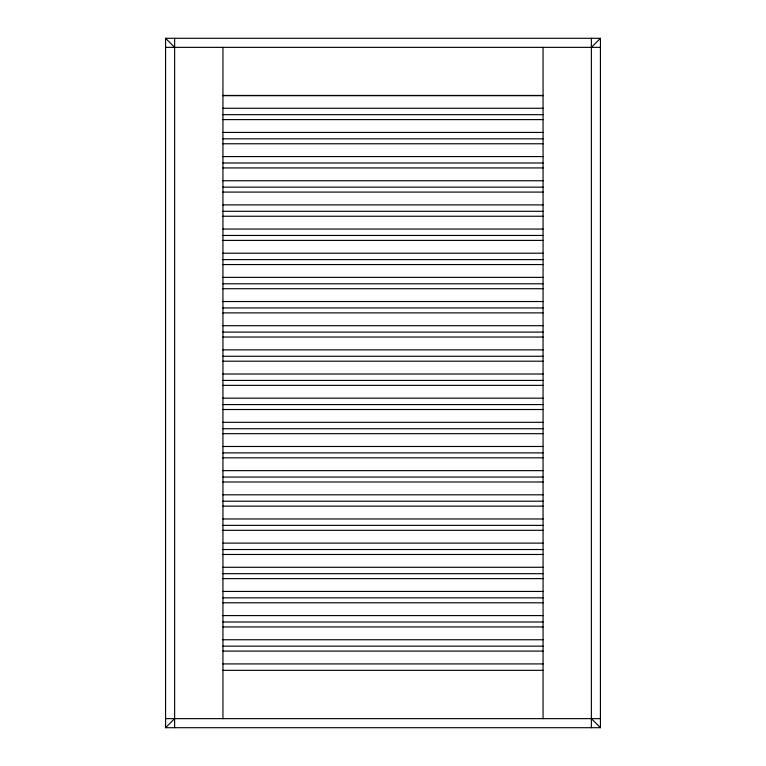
<?xml version="1.0" encoding="UTF-8"?>
<svg xmlns="http://www.w3.org/2000/svg" width="766" height="766" viewBox="0 0 766 766"><rect width="100%" height="100%" fill="white"/><g stroke="black" fill="none" stroke-linecap="round" stroke-linejoin="round"><path stroke-width="1.15" d="M591.524 47.205L600.429 38.3L165.571 38.3L165.571 727.7L600.429 727.7L600.429 38.3M165.571 727.7L174.476 718.795M165.571 47.358L174.476 47.358M591.524 47.358L600.429 47.358M222.944 95.444L543.056 95.444M222.944 95.673L543.056 95.673M222.944 108.265L543.056 108.265M222.944 114.67L543.056 114.67M222.944 119.611L543.056 119.611M222.944 132.422L543.056 132.422M222.944 138.828L543.056 138.828M222.944 143.769L543.056 143.769M222.944 156.58L543.056 156.58M222.944 162.986L543.056 162.986M222.944 167.926L543.056 167.926M222.944 180.738L543.056 180.738M222.944 187.143L543.056 187.143M222.944 192.084L543.056 192.084M222.944 204.895L543.056 204.895M222.944 211.301L543.056 211.301M222.944 216.242L543.056 216.242M222.944 229.053L543.056 229.053M222.944 235.459L543.056 235.459M222.944 240.4L543.056 240.4M222.944 253.211L543.056 253.211M222.944 259.617L543.056 259.617M222.944 264.557L543.056 264.557M222.944 277.369L543.056 277.369M222.944 283.784L543.056 283.784M222.944 288.725L543.056 288.725M222.944 301.536L543.056 301.536M222.944 307.942L543.056 307.942M222.944 312.882L543.056 312.882M222.944 325.694L543.056 325.694M222.944 332.099L543.056 332.099M222.944 337.04L543.056 337.04M222.944 349.851L543.056 349.851M222.944 356.257L543.056 356.257M222.944 361.198L543.056 361.198M222.944 374.009L543.056 374.009M222.944 380.415L543.056 380.415M222.944 385.355L543.056 385.355M222.944 398.167L543.056 398.167M222.944 404.572L543.056 404.572M222.944 409.513L543.056 409.513M222.944 422.325L543.056 422.325M222.944 428.73L543.056 428.73M222.944 433.671L543.056 433.671M222.944 446.482L543.056 446.482M222.944 452.888L543.056 452.888M222.944 457.829L543.056 457.829M222.944 470.64L543.056 470.64M222.944 477.055L543.056 477.055M222.944 481.996L543.056 481.996M222.944 494.807L543.056 494.807M222.944 501.213L543.056 501.213M222.944 506.154L543.056 506.154M222.944 518.965L543.056 518.965M222.944 525.371L543.056 525.371M222.944 530.311L543.056 530.311M222.944 543.123L543.056 543.123M222.944 549.528L543.056 549.528M222.944 554.469L543.056 554.469M222.944 567.28L543.056 567.28M222.944 573.686L543.056 573.686M222.944 578.627L543.056 578.627M222.944 591.438L543.056 591.438M222.944 597.844L543.056 597.844M222.944 602.785L543.056 602.785M222.944 615.596L543.056 615.596M222.944 622.002L543.056 622.002M222.944 626.942L543.056 626.942M222.944 639.754L543.056 639.754M222.944 646.159L543.056 646.159M222.944 651.1L543.056 651.1M222.944 663.921L543.056 663.921M222.944 670.327L543.056 670.327M165.571 718.642L174.476 718.642M591.524 718.642L600.429 718.642M165.571 38.3L174.476 47.205M591.524 718.795L600.429 727.7M591.371 38.3L591.371 47.205M591.371 718.795L591.371 727.7M543.056 47.358L543.056 718.642M222.944 47.358L222.944 718.642M174.629 38.3L174.629 47.205M174.629 718.795L174.629 727.7M591.371 47.358L174.629 47.358L174.629 718.642L591.371 718.642L591.371 47.358"/></g></svg>
